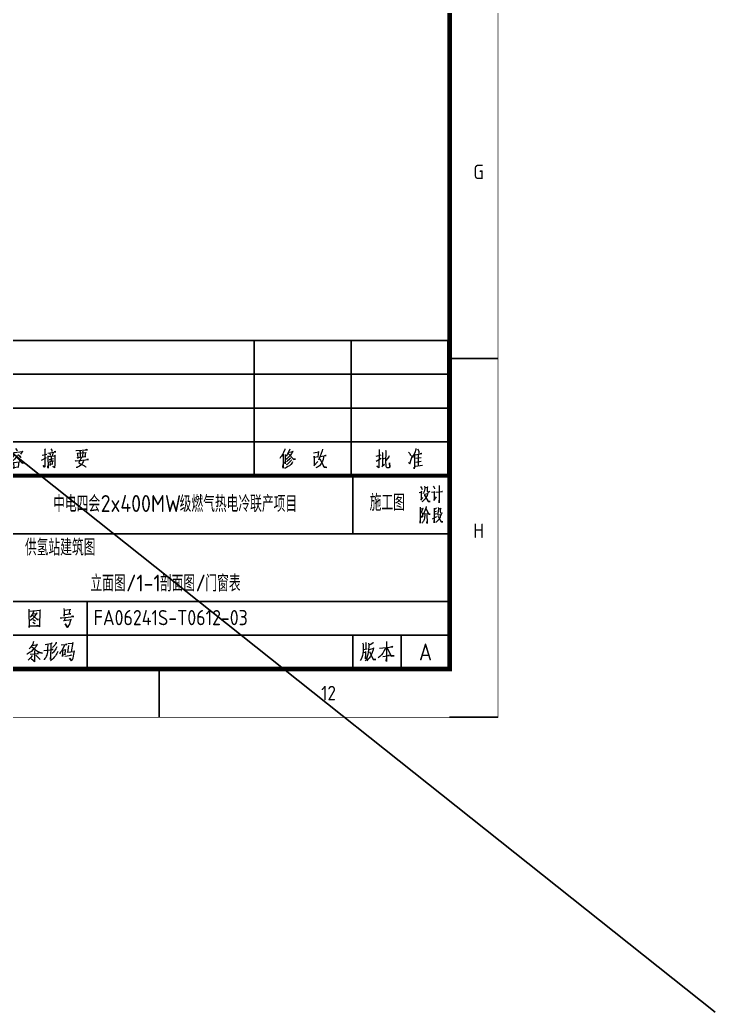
# Model space of a CAD drawing. Extents: x 170390 to 475615, y -37034 to 38097.
# Drawn here: x 458006 to 472388, y -37034 to -16496 of the extents above; entities that cross this region are included whole.
import ezdxf
from ezdxf.enums import TextEntityAlignment as Align

# ---------------------------------------------------------------- set-up
doc = ezdxf.new("R2010")
doc.units = 0
doc.header["$LTSCALE"] = 1000
doc.header["$MEASUREMENT"] = 0
doc.layers.get('0').update_dxf_attribs({"color": 8})
for name, color, linetype in [('-人员定位', 6, 'Continuous'), ('PUB_TEXT', 8, 'Continuous'), ('Version', 8, 'Continuous')]:
    doc.layers.add(name, color=color, linetype=linetype)
doc.styles.get("Standard").update_dxf_attribs({"font": 'GBENOR', "bigfont": 'GBCBIG'})

# ---------------------------------------------------------------- blocks, each defined once
blk = doc.blocks.new('GEDI_WK_A1')
at = {"color": 3}
for p, q in [((831, 74.25), (841, 74.25)), ((770.92, 0), (770.92, 10)), ((831, 0), (841, 0))]:
    blk.add_line(p, q, dxfattribs=at)
for points, const_width in [([(0, 0), (841, 0), (841, 594), (0, 594)], 0.1), ([(25, 10), (831, 10), (831, 584), (25, 584)], 1)]:
    blk.add_lwpolyline(points, close=True, dxfattribs=dict(at, const_width=const_width))
for s, p in [('G', (837, 111.38)), ('H', (837, 37.12))]:
    blk.add_text(s, height=3, dxfattribs=at).set_placement(p, align=Align.CENTER)
blk.add_text('12', height=3, dxfattribs=at).set_placement((805.96, 5), align=Align.MIDDLE)
blk = doc.blocks.new('GEDI_Version_2012')
at = {"layer": 'Version', "color": 2}
for p, q in [((-180, 0), (-180, 28)), ((0, 28), (-180, 28)), ((-165, 0), (-165, 28)), ((-145, 0), (-145, 28)), ((-40, 0), (-40, 28)), ((-20, 0), (-20, 28)), ((0, 21), (-180, 21)), ((0, 14), (-180, 14)), ((0, 7), (-180, 7)), ((0, 0), (-180, 0))]:
    blk.add_line(p, q, dxfattribs=at)
at = {"layer": 'Version', "color": 7}
blk.add_line((0, 28), (0, 0), dxfattribs=at)
at = {"layer": 'Version', "color": 7, "lineweight": 0}
for points in [[(-177.01, 5.36), (-176.93, 5.09), (-176.93, 4.31), (-176.93, 3.72), (-176.99, 3.19), (-177.07, 2.8), (-177.18, 2.34), (-177.35, 2.01), (-177.51, 1.75)], [(-176.91, 4.02), (-176.1, 4.14)], [(-175.82, 5.29), (-175.76, 4.97), (-175.76, 4.54), (-175.82, 3.98), (-175.87, 3.45), (-175.96, 3), (-176.04, 2.57), (-176.15, 2.21), (-176.29, 1.88), (-176.46, 1.65)], [(-176.43, 5.56), (-176.38, 5.36), (-176.38, 4.11)], [(-175.57, 4.05), (-174.68, 4.28), (-174.73, 4.37), (-174.87, 3.95), (-175.04, 3.42), (-175.2, 3.03), (-175.4, 2.6), (-175.68, 2.21), (-175.96, 1.91), (-176.18, 1.68)], [(-174.76, 5.49), (-174.81, 5.39), (-175.34, 5.06), (-175.7, 4.9)], [(-169.3, 4.31), (-169.61, 3.72), (-169.89, 3.23), (-170.19, 2.86), (-170.56, 2.5), (-170.87, 2.24)], [(-170.58, 4.21), (-167.83, 4.51), (-167.94, 4.57), (-168.3, 4.47)], [(-169.19, 5.62), (-169.16, 2.93), (-169.16, 1.49), (-169.22, 1.68), (-169.16, 2.11)], [(-169.06, 4.28), (-168.22, 2.6), (-167.6, 2.64), (-168.19, 2.67), (-168.35, 2.86)], [(-159.11, 5.16), (-159.05, 4.83), (-159.03, 4.12), (-159, 3.36), (-159, 3.26), (-159, 2.74), (-159, 2.05), (-159, 2.27), (-157.91, 2.48), (-157.69, 2.24), (-157.63, 2.54), (-157.63, 2.93), (-157.61, 3.69), (-157.58, 4.47), (-157.58, 5.13), (-157.55, 5.04), (-159.03, 4.8)], [(-153.18, 4.57), (-151.53, 4.77)], [(-152.73, 5.46), (-152.67, 5.26), (-152.67, 2.81)], [(-152.65, 4.02), (-152.15, 4.12)], [(-151.95, 5.66), (-151.89, 5.46), (-151.97, 2.9)], [(-151.31, 5.2), (-151.22, 4.83), (-151.22, 4.12), (-151.25, 3.33), (-151.31, 2.84), (-151.45, 2.31), (-151.61, 1.98), (-151.92, 1.49)], [(-151.22, 4.8), (-150.39, 4.97), (-150.47, 5.07), (-150.47, 4.05), (-150.47, 3.98), (-150.45, 2.51), (-150.47, 1.95), (-150.5, 1.62), (-150.53, 1.53), (-150.95, 1.95), (-150.55, 1.65)], [(-109.62, 5.62), (-109.64, 5.42), (-109.89, 4.9), (-109.89, 4.83), (-110.12, 4.44), (-110.31, 4.11), (-110.51, 3.85), (-110.67, 3.62)], [(-110.01, 4.51), (-110.01, 1.62), (-110.06, 1.88), (-110.01, 2.38)], [(-109.59, 4.4), (-109.59, 2.5), (-109.62, 2.74), (-109.59, 2.9)], [(-108.86, 4.94), (-108.75, 4.9), (-107.91, 5.03), (-107.97, 5.09), (-108.25, 4.64), (-108.5, 4.24), (-108.72, 3.98), (-108.97, 3.75), (-109.22, 3.52), (-109.39, 3.39)], [(-108.62, 5.56), (-108.81, 5.06), (-108.97, 4.67), (-109.17, 4.37), (-109.2, 4.31), (-109.33, 4.08)], [(-108.97, 4.61), (-108.86, 4.57), (-107.78, 3.39), (-107.41, 3.42), (-107.78, 3.42), (-107.91, 3.55)], [(-103.69, 4.8), (-102.57, 4.97), (-102.68, 5.06), (-102.83, 3.92), (-102.68, 3.92), (-103.52, 3.78), (-103.57, 4.08), (-103.52, 3.72), (-103.54, 2.24)], [(-101.85, 5.56), (-101.91, 5.16), (-102.07, 4.64), (-102.29, 4.08), (-102.46, 3.72), (-102.57, 3.45), (-102.68, 3.23)], [(-102.29, 4.02), (-101.04, 4.21), (-101.18, 4.24), (-101.4, 4.18)], [(-96.96, 4.66), (-96.88, 4.23), (-96.8, 1.91), (-96.8, 1.58), (-96.85, 1.77), (-96.83, 2.2)], [(-96.85, 4.17), (-95.79, 4.33), (-95.74, 4.33), (-94.65, 4.47), (-94.73, 4.56), (-94.76, 4.5), (-94.76, 3.81), (-94.76, 3.22), (-94.79, 3.15), (-94.79, 2.6), (-94.79, 2.53), (-94.84, 2.17), (-94.87, 1.87), (-94.9, 1.61), (-95.52, 2.27), (-94.93, 1.71), (-94.87, 2.03)], [(-95.79, 5.54), (-95.82, 4.89), (-95.88, 4.33), (-95.88, 4.26), (-95.96, 3.87), (-96.07, 3.48), (-96.18, 3.12), (-96.27, 2.92), (-96.41, 2.72), (-96.49, 2.56), (-96.6, 2.46)], [(-89.1, 4.18), (-89.15, 3.98), (-89.26, 3.85), (-89.6, 3.42), (-89.93, 3.07), (-90.27, 2.74), (-90.6, 2.47), (-90.8, 2.34)], [(-90.3, 5.06), (-90.27, 4.8), (-90.3, 4.64), (-90.35, 4.4), (-90.41, 4.24), (-90.41, 4.37), (-90.3, 4.61)], [(-89.62, 4.51), (-89.65, 4.34), (-90.04, 3.81), (-90.33, 3.52)], [(-90.27, 4.77), (-87.87, 5), (-87.95, 5.06), (-88.34, 4.44)], [(-89.43, 5.65), (-89.12, 5.32), (-89.07, 5.13), (-89.21, 5.42)], [(-88.9, 4.4), (-88.43, 4.02), (-88.29, 3.75), (-88.51, 4.08)], [(-83.85, 4.28), (-82.93, 4.47)], [(-83.4, 5.59), (-83.27, 5.39), (-83.32, 5.46), (-83.32, 1.85), (-83.38, 1.75), (-83.71, 2.14), (-83.38, 1.79)], [(-82.7, 4.7), (-81.07, 4.97), (-81.18, 5), (-81.39, 4.94)], [(-82.7, 4.14), (-82.65, 1.58), (-82.7, 1.79), (-82.68, 2.05)], [(-82.68, 3.95), (-81.18, 4.14), (-81.26, 4.24), (-81.28, 3.92), (-81.28, 2.24), (-81.31, 1.79), (-81.34, 1.62), (-81.7, 1.98), (-81.34, 1.72)], [(-82.4, 4.73), (-82.26, 4.4), (-82.26, 4.18)], [(-82.07, 5.59), (-81.9, 5.32), (-81.9, 5.23), (-81.9, 5)], [(-81.76, 4.83), (-81.7, 4.67), (-81.84, 4.08)], [(-76.94, 5.2), (-76.86, 5.13), (-76.77, 5.2), (-74.52, 5.39), (-74.63, 5.42), (-74.91, 5.36)], [(-76.64, 4.77), (-76.58, 4.54), (-76.52, 3.59), (-76.58, 3.78), (-74.85, 3.95), (-74.96, 3.95), (-74.88, 4.83), (-74.85, 4.73), (-76.55, 4.57)], [(-76.13, 5.13), (-76.05, 5), (-76.05, 3.81)], [(-75.55, 5.16), (-75.49, 5.03), (-75.57, 3.88)], [(-33.67, 5.6), (-33.7, 5.39), (-33.95, 4.87), (-33.95, 4.8), (-34.17, 4.41), (-34.37, 4.08), (-34.56, 3.82), (-34.73, 3.59)], [(-34.06, 4.48), (-34.06, 1.59), (-34.12, 1.86), (-34.06, 2.35)], [(-33.64, 4.38), (-33.64, 2.48), (-33.67, 2.71), (-33.64, 2.87)], [(-32.92, 4.91), (-32.81, 4.87), (-31.97, 5.01), (-32.03, 5.07), (-32.31, 4.61), (-32.56, 4.21), (-32.78, 3.95), (-33.04, 3.73), (-33.28, 3.49), (-33.45, 3.36)], [(-32.67, 5.53), (-32.86, 5.04), (-33.04, 4.64), (-33.23, 4.35), (-33.25, 4.28), (-33.39, 4.06)], [(-33.04, 4.58), (-32.92, 4.54), (-31.83, 3.36), (-31.47, 3.4), (-31.83, 3.4), (-31.97, 3.52)], [(-27.76, 4.77), (-26.64, 4.94), (-26.75, 5.04), (-26.89, 3.89), (-26.75, 3.89), (-27.59, 3.76), (-27.65, 4.06), (-27.59, 3.69), (-27.62, 2.21)], [(-25.92, 5.53), (-25.97, 5.13), (-26.14, 4.61), (-26.37, 4.06), (-26.53, 3.69), (-26.64, 3.43), (-26.75, 3.2)], [(-26.37, 3.99), (-25.11, 4.18), (-25.25, 4.21), (-25.47, 4.15)], [(-14.82, 4.08), (-14.77, 4.08), (-13.79, 4.31)], [(-14.2, 5.43), (-14.17, 5.16), (-14.23, 1.75), (-14.26, 1.62), (-14.65, 1.98), (-14.26, 1.68)], [(-13.54, 4.87), (-13.48, 4.71), (-13.51, 1.98), (-13.62, 1.89), (-13.06, 2.41)], [(-12.84, 5.26), (-12.78, 5.07), (-12.84, 2.64), (-12.81, 2.34), (-12.81, 2.15), (-12.78, 1.98), (-12.73, 1.85), (-12.65, 1.75), (-12.59, 1.72), (-12.48, 1.68), (-12.36, 1.68), (-12.09, 1.68), (-12, 1.75), (-11.97, 1.78), (-12.06, 2.64), (-12, 1.75), (-12.06, 1.72)], [(-12.12, 4.12), (-12.2, 3.88), (-12.81, 3.17)], [(-8.14, 2.74), (-8.11, 2.77), (-7.85, 2.47), (-7.3, 4.24)], [(-8.08, 4.87), (-7.85, 4.57), (-7.72, 4.21)], [(-6.6, 5.62), (-6.6, 5.46), (-6.83, 4.77), (-7.04, 4.24), (-7.3, 3.72)], [(-6.88, 4.45), (-6.85, 2.21), (-6.88, 1.78), (-6.91, 1.46), (-6.91, 1.75)], [(-6.71, 4.34), (-5.38, 4.57), (-5.43, 4.6), (-5.68, 4.54), (-6.1, 4.45), (-6.1, 2.08)], [(-6.21, 5.59), (-5.99, 5.07), (-5.99, 4.93), (-5.96, 4.77)], [(-176.93, 3.42), (-176.35, 3.49), (-176.41, 3.59), (-176.41, 2.11), (-176.43, 2.31), (-176.43, 2.57)], [(-175.6, 3.62), (-174.81, 1.95), (-174.29, 1.91), (-174.79, 1.98), (-174.92, 2.17)], [(-169.92, 2.53), (-168.52, 2.7), (-168.64, 2.77), (-168.88, 2.67)], [(-159, 3.62), (-157.91, 3.82), (-158.03, 3.85), (-158.27, 3.72)], [(-153.26, 2.7), (-151.53, 2.96), (-151.61, 3), (-151.73, 2.9)], [(-152.62, 2.51), (-152.65, 2.34), (-152.87, 2.01), (-153.07, 1.79), (-153.26, 1.62)], [(-152.62, 3.46), (-152.17, 3.55)], [(-152.17, 2.6), (-151.87, 2.21), (-151.87, 2.05), (-151.97, 2.34)], [(-151.25, 3.13), (-151.2, 3.13), (-150.75, 3.23)], [(-151.2, 3.98), (-150.72, 4.09)], [(-108.02, 2.93), (-108.11, 2.7), (-108.41, 2.38), (-108.7, 2.11), (-108.97, 1.95), (-109.25, 1.75), (-109.51, 1.62), (-109.7, 1.55)], [(-108.28, 3.33), (-108.33, 3.19), (-108.36, 3.13), (-108.67, 2.8), (-108.72, 2.77), (-108.89, 2.6), (-109.12, 2.44), (-109.33, 2.27)], [(-108.5, 3.72), (-108.53, 3.62), (-108.56, 3.59), (-108.83, 3.33), (-109.06, 3.1), (-109.25, 2.93)], [(-103.63, 2.11), (-102.77, 3)], [(-101.6, 4.08), (-101.6, 3.88), (-101.71, 3.36), (-101.82, 3.07), (-101.93, 2.8), (-102.07, 2.57), (-102.23, 2.34), (-102.43, 2.11), (-102.65, 1.95), (-102.88, 1.79), (-103.04, 1.72), (-103.21, 1.65)], [(-102.43, 3.59), (-102.35, 3.55), (-101.49, 1.79), (-100.96, 1.75), (-101.46, 1.85), (-101.6, 2.05)], [(-95.94, 3.71), (-95.63, 3.45), (-95.38, 3.19), (-95.29, 2.98), (-95.35, 3.12)], [(-89.88, 2.83), (-89.82, 2.64), (-89.77, 1.72), (-89.74, 1.49), (-89.85, 1.72), (-88.68, 1.82), (-88.76, 1.82), (-88.65, 2.86), (-88.57, 2.8), (-89.79, 2.64)], [(-89.23, 3.88), (-88.81, 3.42), (-88.37, 2.93), (-88.04, 2.6), (-87.54, 2.64), (-88.07, 2.67), (-88.29, 2.86)], [(-84.01, 3.23), (-82.99, 3.78)], [(-82.46, 3.36), (-81.51, 3.55)], [(-82.31, 3.07), (-82.23, 2.14), (-82.26, 2.38), (-81.68, 2.47), (-81.78, 2.47), (-81.68, 3.13), (-81.62, 3), (-82.26, 2.9)], [(-82.04, 3.98), (-82.01, 3.81), (-82.04, 3)], [(-77.08, 3.16), (-76.97, 3.1), (-76.88, 3.1), (-74.29, 3.36), (-74.44, 3.39), (-74.65, 3.33)], [(-75.27, 3.23), (-75.38, 2.86), (-75.52, 2.64), (-75.69, 2.41), (-75.88, 2.21), (-76.16, 1.98), (-76.46, 1.85), (-76.66, 1.72), (-76.86, 1.68)], [(-75.8, 3.78), (-75.8, 3.69), (-76.27, 2.64), (-76.07, 2.53), (-75.55, 2.27), (-75.13, 2.05), (-74.94, 1.91), (-74.83, 1.79)], [(-32.09, 2.9), (-32.17, 2.67), (-32.47, 2.35), (-32.75, 2.08), (-33.04, 1.92), (-33.31, 1.72), (-33.56, 1.59), (-33.75, 1.53)], [(-32.33, 3.3), (-32.39, 3.16), (-32.42, 3.1), (-32.73, 2.78), (-32.78, 2.74), (-32.95, 2.57), (-33.17, 2.41), (-33.39, 2.24)], [(-32.56, 3.69), (-32.59, 3.59), (-32.62, 3.56), (-32.89, 3.3), (-33.12, 3.07), (-33.31, 2.9)], [(-27.7, 2.08), (-26.84, 2.97)], [(-25.66, 4.06), (-25.66, 3.85), (-25.77, 3.33), (-25.89, 3.04), (-26, 2.78), (-26.14, 2.54), (-26.31, 2.31), (-26.5, 2.08), (-26.72, 1.92), (-26.95, 1.76), (-27.11, 1.69), (-27.28, 1.62)], [(-26.5, 3.56), (-26.42, 3.52), (-25.56, 1.76), (-25.03, 1.72), (-25.53, 1.82), (-25.66, 2.02)], [(-14.79, 3.03), (-13.79, 3.65)], [(-13.06, 3.59), (-13.48, 3.43)], [(-6.65, 2.01), (-5.23, 2.18)], [(-6.6, 3.62), (-5.52, 3.79)], [(-6.57, 2.84), (-5.49, 3)]]:
    blk.add_lwpolyline(points, dxfattribs=at)

msp = doc.modelspace()

# ---------------------------------------------------------------- linework, layer by layer
at = {"layer": '-人员定位'}
msp.add_line((383933.4, 33354.2), (472387.9, -37034.2), dxfattribs=at)
at = {"color": 2}
for p, q in [((464895.4, -25931.7), (464895.4, -27131.7)), ((466895.4, -27131.7), (448895.4, -27131.7)), ((466895.4, -28531.7), (449895.4, -28531.7)), ((459395.4, -29931.7), (459395.4, -28531.7)), ((466895.4, -29231.7), (448895.4, -29231.7)), ((464895.4, -29931.7), (464895.4, -29231.7)), ((465895.4, -29931.7), (465895.4, -29231.7))]:
    msp.add_line(p, q, dxfattribs=at)
at = {"color": 7}
for p, q in [((466895.4, -25931.7), (466895.4, -29931.7)), ((466895.4, -29931.7), (448895.4, -29931.7))]:
    msp.add_line(p, q, dxfattribs=at)
at = {"color": 2, "const_width": 80}
msp.add_lwpolyline([(448895.4, -25931.7), (466895.4, -25931.7)], dxfattribs=at)
at = {"color": 7, "lineweight": 0}
for points in [[(466262.9, -26276.9), (466320.9, -26265.1), (466312.3, -26254.1), (466310, -26276.9), (466308.4, -26429), (466297.4, -26440), (466342.9, -26380.4)], [(466295.1, -26156.1), (466320.9, -26196.1), (466325.6, -26213.4)], [(466370.3, -26311.4), (466454.3, -26296.5), (466448, -26287.9), (466439.4, -26311.4), (466428.4, -26339.6), (466418.2, -26363.1), (466407.2, -26382.7), (466390, -26408.6), (466370.3, -26431.4), (466351.5, -26451.8), (466335.8, -26465.9), (466323.3, -26474.5)], [(466379, -26150.6), (466381.3, -26176.5), (466381.3, -26204.7), (466376.6, -26230.6), (466370.3, -26256.5), (466361.7, -26273.7), (466353.1, -26287.9), (466342.9, -26302.8)], [(466383.7, -26173.4), (466441.7, -26167.9), (466437, -26159.2), (466430.7, -26182), (466430.7, -26202.4), (466430.7, -26219.6), (466430.7, -26239.2), (466433.1, -26247.9), (466437, -26256.5), (466445.6, -26259.6), (466456.6, -26262.8), (466471.5, -26262.8), (466480.1, -26259.6), (466486.4, -26254.1)], [(466523.3, -26273.7), (466583.7, -26262.8), (466578.9, -26256.5), (466575, -26434.5), (466566.4, -26446.3), (466624.4, -26365.5)], [(466555.4, -26145.1), (466572.7, -26173.4), (466581.3, -26187.5), (466585.2, -26204.7)], [(466611.1, -26273.7), (466751.5, -26259.6), (466742.8, -26256.5), (466725.6, -26262.8)], [(466677.8, -26136.5), (466680.1, -26156.1), (466680.1, -26491.7), (466677.8, -26469), (466680.1, -26440)], [(466368.8, -26337.3), (466372.7, -26337.3), (466451.9, -26463.5), (466493.5, -26465.9), (466451.9, -26457.2), (466441.7, -26446.3)], [(466283.3, -26585.9), (466288, -26618), (466288, -26910.5), (466283.3, -26890.1), (466285.7, -26864.2)], [(466289.6, -26618), (466347.6, -26611.7), (466341.3, -26606.2), (466313.9, -26677.6), (466313.9, -26683.9), (466317.8, -26692.5), (466324.1, -26703.5), (466328.8, -26715.3), (466332.7, -26727), (466335.1, -26744.3), (466335.1, -26758.4), (466332.7, -26772.5), (466331.1, -26784.3), (466326.4, -26792.9), (466302.9, -26763.9)], [(466408, -26571.7), (466408, -26585.9), (466401.7, -26606.2), (466390.7, -26635.3), (466380.5, -26660.4), (466369.6, -26683.9), (466358.6, -26703.5), (466346, -26723.9)], [(466404.1, -26609.4), (466468.4, -26723.9), (466494.3, -26729.4), (466468.4, -26718.4), (466453.5, -26698)], [(466573.5, -26606.2), (466575.8, -26632.1), (466575.8, -26905), (466575.8, -26881.5), (466575.8, -26858.8)], [(466625.2, -26597.6), (466604, -26618), (466578.2, -26632.1)], [(466578.2, -26677.6), (466622.9, -26666.6)], [(466657.4, -26592.1), (466662.1, -26618), (466659.7, -26658), (466657.4, -26683.9), (466653.4, -26701.1), (466648.7, -26715.3), (466642.5, -26723.9), (466636.2, -26735.6)], [(466662.1, -26614.9), (466715.4, -26603.1), (466711.5, -26600.8), (466705.2, -26618), (466702.8, -26640.8), (466702.8, -26672.1), (466705.2, -26686.2), (466706.8, -26694.9), (466713.8, -26698), (466722.5, -26703.5), (466748.3, -26698)], [(466380.5, -26709.8), (466384.5, -26727), (466380.5, -26732.5), (466380.5, -26755.2), (466378.2, -26789.8), (466373.5, -26812.5), (466369.6, -26836), (466363.3, -26855.6), (466352.3, -26872.9), (466341.3, -26887.8), (466331.1, -26901.9), (466317.8, -26916)], [(466422.9, -26706.6), (466427.6, -26715.3), (466425.2, -26718.4), (466427.6, -26922.3), (466425.2, -26898.8), (466427.6, -26872.9)], [(466539.7, -26821.1), (466627.6, -26775.6)], [(466622.9, -26720.7), (466578.2, -26735.6)], [(466653.4, -26744.3), (466655.8, -26744.3), (466724, -26735.6), (466720.1, -26727), (466709.1, -26758.4), (466702.8, -26778.8), (466696.6, -26795.2), (466687.9, -26812.5), (466677, -26829.7), (466664.4, -26847), (466653.4, -26858.8), (466640.1, -26870.5), (466625.2, -26884.6), (466615, -26893.3), (466604, -26901.9)], [(466648.7, -26767), (466655.8, -26775.6), (466722.5, -26884.6), (466754.6, -26884.6), (466724, -26881.5), (466713.8, -26870.5)], [(458188.5, -28691.3), (458194, -28734.4), (458199.4, -29071.6), (458196.3, -29035.5), (458393.9, -29035.5), (458380.6, -29032.4), (458352.4, -29035.5)], [(458196.3, -28734.4), (458430.8, -28714), (458422.2, -28704.6), (458416.7, -28734.4), (458413.5, -29029.2), (458411.2, -29062.2), (458391.6, -29035.5)], [(458288.1, -28737.5), (458288.1, -28754), (458263, -28802.6), (458232.4, -28842.6), (458219.1, -28859.1)], [(458912.3, -28681.8), (458923.3, -28721.1), (458923.3, -28835.6), (458923.3, -28806.5), (459057.4, -28790.1), (459034.6, -28790.1), (459040.1, -28707.7), (459043.2, -28694.4), (459048.7, -28704.6), (459029.1, -28707.7), (458923.3, -28721.1)], [(458274.7, -28786.9), (458285.7, -28790.1), (458363.3, -28779.9), (458355.5, -28770.5), (458318.6, -28832.4), (458291.2, -28865.4), (458266.1, -28891.2), (458241, -28914.8), (458212.8, -28931.2)], [(458269.2, -28823), (458277.1, -28823), (458363.3, -28907.7), (458393.9, -28907.7), (458363.3, -28901.4), (458350, -28895.2)], [(458282.6, -28904.6), (458313.2, -28927.3), (458327.3, -28943.8)], [(458837, -28871.6), (458873.1, -28871.6), (458946, -28865.4), (459124, -28842.6), (459104.4, -28838.7), (459077, -28845.7)], [(458942.9, -28865.4), (458923.3, -28943.8), (458917.8, -28931.2), (459065.2, -28910.8), (459057.4, -28898.3), (459057.4, -28910.8), (459040.1, -28967.3), (459029.1, -29003.4), (459015, -29032.4), (459004, -29055.1), (458996.2, -29071.6), (458989.9, -29075.5), (458940.5, -28999.4), (458993.1, -29068.5)], [(458271.6, -28960.2), (458307.7, -28983), (458324.9, -28999.4)], [(458285.7, -29364.1), (458282.6, -29386.8), (458271.6, -29419.8), (458255.1, -29445.7), (458226.9, -29484.9), (458210.4, -29501.3), (458196.3, -29514.7)], [(465587, -29362.6), (465589.4, -29631.6), (465589.4, -29775.9), (465583.9, -29756.3), (465589.4, -29713.1)], [(458266.1, -29448.8), (458372, -29426.1), (458363.3, -29419.8), (458357.9, -29432.3), (458341.4, -29465.3), (458324.9, -29488.8), (458305.3, -29511.5), (458285.7, -29531.1), (458263, -29550.7), (458244.1, -29567.2), (458219.1, -29586.8), (458199.4, -29600.1), (458174.4, -29612.7), (458157.1, -29622.9), (458149.3, -29626)], [(458305.3, -29560.9), (458305.3, -29780.5), (458249.6, -29720.9), (458305.3, -29770.3)], [(458257.5, -29478.6), (458263, -29478.6), (458293.6, -29501.3), (458318.6, -29524.9), (458350, -29547.6), (458380.6, -29573.5), (458402.6, -29590), (458474.7, -29603.3), (458416.7, -29590), (458380.6, -29570.3)], [(458302.2, -29550.7), (458305.3, -29560.9)], [(458502.9, -29550.7), (458691.9, -29528), (458680.9, -29524.9), (458664.5, -29531.1)], [(458583.7, -29419.8), (458580.6, -29514.7), (458580.6, -29550.7), (458578.2, -29580.5), (458572.7, -29612.7), (458564.1, -29642.5), (458553.1, -29669.2), (458542.1, -29695), (458524.9, -29717.8), (458511.6, -29734.2), (458505.3, -29744.4)], [(458528, -29422.9), (458675.5, -29400.2), (458666.8, -29400.2), (458650.4, -29406.4)], [(458644.9, -29409.6), (458641.7, -29737.4), (458639.4, -29720.9), (458641.7, -29695)], [(458789.9, -29570.3), (458784.5, -29583.7), (458770.3, -29609.6), (458756.2, -29633.1), (458739.8, -29659), (458717, -29688.8), (458695.1, -29717.8), (458675.5, -29734.2), (458655.9, -29750.7), (458639.4, -29760.9)], [(458767.2, -29472.3), (458761.7, -29488.8), (458750.7, -29511.5), (458734.3, -29534.3), (458714.7, -29560.9), (458698.2, -29583.7), (458686.4, -29597), (458670, -29612.7)], [(458759.4, -29376.6), (458756.2, -29393.1), (458742.1, -29412.7), (458725.6, -29439.4), (458709.2, -29459), (458695.1, -29475.5), (458684.1, -29488.8)], [(458920.9, -29439.4), (458920.9, -29452.7), (458892.7, -29511.5), (458867.6, -29560.9), (458848, -29586.8), (458826, -29616.6)], [(458856.6, -29432.3), (458976.6, -29422.9), (458968, -29419.8), (458951.5, -29426.1)], [(458884.8, -29537.4), (458887.2, -29675.4), (458887.2, -29636.2), (458948.4, -29626), (458940.5, -29629.2), (458951.5, -29528), (458957, -29537.4), (458884.8, -29550.7)], [(459009.5, -29448.8), (458989.9, -29590), (458984.4, -29583.7), (459132.6, -29567.2), (459127.2, -29553.9), (459120.9, -29590), (459109.9, -29662.1), (459098.9, -29711.5), (459087.9, -29741.3), (459079.3, -29753.8), (459073.8, -29760.9), (459034.6, -29708.4), (459077, -29753.8)], [(458996.2, -29406.4), (459104.4, -29396.3), (459098.9, -29380.6), (459065.2, -29576.6)], [(465095.6, -29393.6), (465104.3, -29420.2), (465104.3, -29498.6), (465104.3, -29557.5), (465098.8, -29610), (465090.1, -29649.2), (465079.2, -29695.5), (465062.7, -29728.4), (465045.4, -29754.3)], [(465104.3, -29587.3), (465162.3, -29581), (465156.8, -29570.8), (465156.8, -29718.2), (465154.4, -29698.6), (465154.4, -29672.7)], [(465106.6, -29528.4), (465187.4, -29515.1)], [(465215.6, -29400.6), (465221.1, -29432.8), (465221.1, -29475.9), (465215.6, -29531.6), (465210.1, -29584.1), (465201.5, -29629.6), (465192.9, -29672.7), (465181.9, -29708.8), (465168.6, -29741.8), (465151.3, -29764.5)], [(465154.4, -29374), (465159.9, -29393.6), (465159.9, -29518.3)], [(465240.7, -29525.3), (465330.1, -29501.8), (465323.8, -29492.4), (465310.5, -29534.7), (465293.2, -29587.3), (465276.8, -29626.5), (465257.2, -29669.6), (465229.7, -29708.8), (465201.5, -29737.8), (465179.5, -29761.4)], [(465321.5, -29381), (465316, -29390.4), (465262.7, -29423.4), (465226.6, -29439.8)], [(465237.6, -29567.7), (465316, -29734.7), (465368.5, -29737.8), (465318.3, -29731.6), (465305, -29712)], [(465575.3, -29493.6), (465544.7, -29552.4), (465517.2, -29601.8), (465486.7, -29637.9), (465450.6, -29673.9), (465419.2, -29700.6)], [(465447.5, -29503.8), (465723.5, -29474), (465711.7, -29467.7), (465675.7, -29477.1)], [(465600.4, -29496.7), (465684.3, -29664.5), (465745.4, -29660.6), (465686.6, -29657.5), (465670.2, -29637.9)], [(458260.6, -29652.7), (458224.5, -29705.2), (458207.3, -29720.9), (458194, -29737.4), (458182.2, -29744.4), (458174.4, -29747.6)], [(458215.9, -29626), (458393.9, -29612.7), (458380.6, -29609.6), (458363.3, -29616.6)], [(458338.2, -29648.8), (458372, -29678.6), (458397.1, -29705.2), (458422.2, -29737.4)], [(458937.4, -29669.2), (459073.8, -29648.8), (459065.2, -29645.6), (459043.2, -29655.8)], [(465514.1, -29670.8), (465653.7, -29654.3), (465642.7, -29648), (465617.6, -29657.5)]]:
    msp.add_lwpolyline(points, dxfattribs=at)

# ---------------------------------------------------------------- block references
at = {"xscale": 100, "yscale": 100, "zscale": 100}
for name, p in [('GEDI_WK_A1', (383795.4, -30931.7)), ('GEDI_Version_2012', (466855.4, -25931.7))]:
    msp.add_blockref(name, p, dxfattribs=at)

# ---------------------------------------------------------------- texts
msp.add_text('556677', height=0.01).set_placement((458198.9, -29035.5))
at = {"layer": 'PUB_TEXT'}
for s, height, p in [('施工图', 337.59, (465241.6, -26656.3)), ('中电四会', 337.59, (458694.8, -26682.2)), ('2x400MW', 350, (459677.8, -26682.2)), ('级燃气热电冷联产项目', 337.59, (461311.1, -26682.2)), ('供氢站建筑图', 337.59, (458110.5, -27585.2)), ('立面图', 337.59, (459464.5, -28327.8)), ('/1-1', 350, (460201.8, -28327.8)), ('剖面图', 337.59, (460901.8, -28327.8)), ('/', 350, (461639, -28327.8)), ('门窗表', 337.59, (461843.2, -28327.8)), ('FA06241S-T0612-03', 315, (459531.4, -29026.1)), ('A', 350, (466262.4, -29753.6))]:
    msp.add_text(s, height=height, dxfattribs=at).set_placement(p)

doc.saveas('drawing.dxf')
